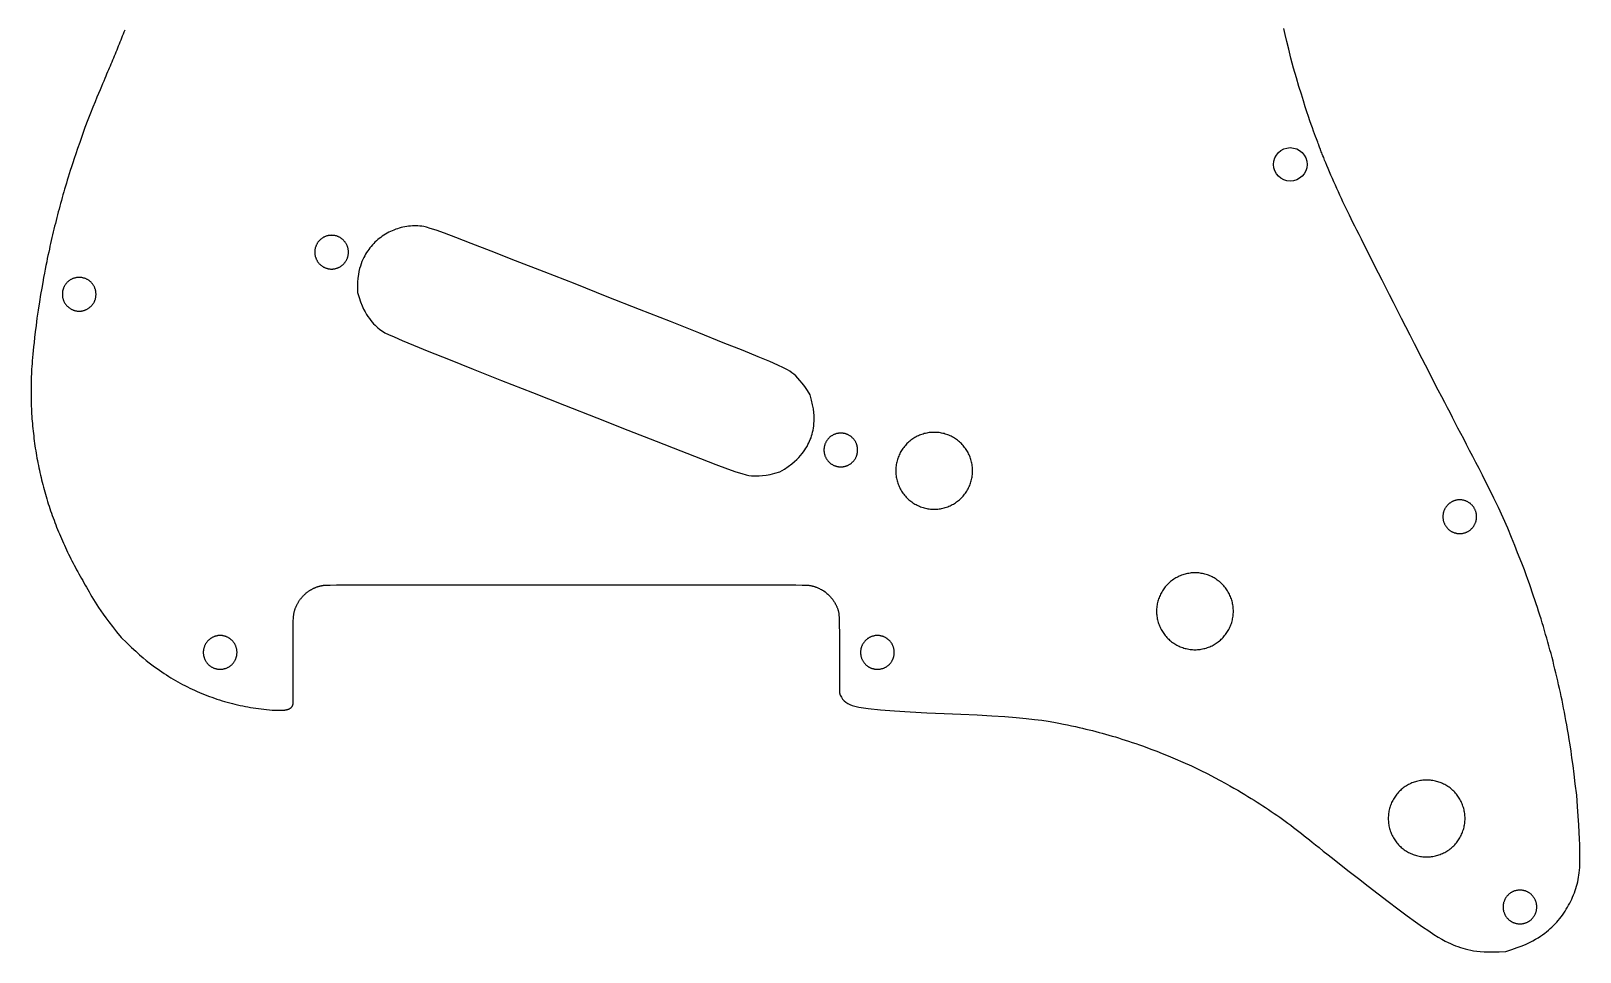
# Model space of a CAD drawing. Header units: millimetres. Extents: x 172 to 387, y 262 to 533.
# Drawn here: x 172 to 387.5, y 262.3 to 390.3 of the extents above; entities that cross this region are included whole.
import ezdxf

# ---------------------------------------------------------------- set-up
doc = ezdxf.new("R2010")
doc.units = ezdxf.units.MM
for name, color, linetype in [('Contur', 10, 'Continuous'), ('Gauri pentru electronica', 65, 'Continuous'), ('Suruburi', 6, 'Continuous')]:
    doc.layers.add(name, color=color, linetype=linetype)

msp = doc.modelspace()

# ---------------------------------------------------------------- linework, layer by layer
at = {"layer": 'Contur'}
msp.add_line((332.25, 288.7), (333.47, 288.17), dxfattribs=at)
msp.add_lwpolyline([(185.04, 390.44), (184.93, 390.17), (184.82, 389.89), (184.71, 389.61), (184.6, 389.33), (184.49, 389.06), (184.38, 388.78), (184.26, 388.5), (184.15, 388.23), (184.04, 387.95), (183.93, 387.67), (183.81, 387.4), (183.7, 387.12), (183.58, 386.85), (183.47, 386.57), (183.35, 386.29), (183.24, 386.02), (183.12, 385.74), (183.01, 385.47), (182.89, 385.19), (182.78, 384.92), (182.66, 384.64), (182.53, 384.35), (182.41, 384.04), (182.27, 383.72), (182.12, 383.38), (181.97, 383.01), (181.8, 382.6), (181.61, 382.16), (181.41, 381.67), (181.18, 381.12), (180.92, 380.48), (180.63, 379.76), (180.3, 378.93), (179.93, 377.99), (179.51, 376.91), (179.12, 375.82), (178.79, 374.86), (178.49, 374.02), (178.24, 373.27), (178.01, 372.6), (177.82, 372.01), (177.64, 371.47), (177.48, 370.96), (177.33, 370.49), (177.19, 370.03), (177.06, 369.59), (176.93, 369.17), (176.81, 368.76), (176.69, 368.35), (176.57, 367.96), (176.46, 367.56), (176.35, 367.17), (176.24, 366.77), (176.13, 366.38), (176.02, 365.98), (175.91, 365.59), (175.81, 365.19), (175.7, 364.8), (175.6, 364.4), (175.5, 364), (175.4, 363.6), (175.3, 363.21), (175.2, 362.81), (175.11, 362.41), (175.01, 362.01), (174.92, 361.61), (174.83, 361.21), (174.74, 360.81), (174.65, 360.41), (174.56, 360), (174.47, 359.58), (174.37, 359.15), (174.28, 358.7), (174.19, 358.23), (174.09, 357.74), (173.99, 357.22), (173.88, 356.66), (173.76, 356.05), (173.64, 355.36), (173.5, 354.58), (173.35, 353.7), (173.18, 352.69), (173, 351.55), (172.84, 350.41), (172.72, 349.4), (172.61, 348.51), (172.51, 347.73), (172.43, 347.05), (172.37, 346.44), (172.31, 345.9), (172.27, 345.4), (172.22, 344.94), (172.19, 344.5), (172.16, 344.1), (172.13, 343.71), (172.1, 343.34), (172.08, 342.98), (172.06, 342.63), (172.05, 342.29), (172.04, 341.95), (172.03, 341.6), (172.02, 341.26), (172.01, 340.91), (172.01, 340.57), (172.01, 340.22), (172.01, 339.88), (172.01, 339.53), (172.02, 339.19), (172.02, 338.84), (172.03, 338.5), (172.05, 338.16), (172.06, 337.81), (172.08, 337.47), (172.1, 337.12), (172.12, 336.78), (172.14, 336.44), (172.17, 336.09), (172.2, 335.75), (172.23, 335.41), (172.26, 335.06), (172.3, 334.72), (172.34, 334.38), (172.38, 334.04), (172.42, 333.69), (172.46, 333.35), (172.51, 333.01), (172.56, 332.67), (172.61, 332.33), (172.67, 331.99), (172.72, 331.65), (172.78, 331.31), (172.84, 330.97), (172.9, 330.63), (172.97, 330.29), (173.04, 329.95), (173.11, 329.62), (173.18, 329.28), (173.25, 328.94), (173.33, 328.61), (173.41, 328.27), (173.49, 327.94), (173.57, 327.6), (173.66, 327.27), (173.75, 326.94), (173.84, 326.6), (173.93, 326.27), (174.02, 325.94), (174.12, 325.61), (174.22, 325.28), (174.32, 324.95), (174.42, 324.62), (174.53, 324.29), (174.63, 323.97), (174.74, 323.64), (174.86, 323.31), (174.97, 322.99), (175.09, 322.66), (175.21, 322.34), (175.33, 322.02), (175.45, 321.7), (175.57, 321.37), (175.7, 321.05), (175.83, 320.73), (175.96, 320.42), (176.09, 320.1), (176.23, 319.78), (176.37, 319.47), (176.51, 319.15), (176.65, 318.84), (176.79, 318.52), (176.94, 318.21), (177.09, 317.9), (177.24, 317.59), (177.39, 317.28), (177.55, 316.97), (177.7, 316.67), (177.86, 316.36), (178.02, 316.06), (178.18, 315.75), (178.35, 315.45), (178.52, 315.15), (178.68, 314.85), (178.85, 314.54), (179.03, 314.24), (179.2, 313.93), (179.37, 313.63), (179.55, 313.32), (179.73, 313), (179.91, 312.68), (180.09, 312.36), (180.28, 312.02), (180.49, 311.68), (180.7, 311.32), (180.92, 310.95), (181.16, 310.57), (181.42, 310.17), (181.71, 309.74), (182.03, 309.27), (182.4, 308.76), (182.83, 308.18), (183.33, 307.54), (183.91, 306.82), (184.57, 306.01), (185.32, 305.28), (185.99, 304.65), (186.59, 304.1), (187.12, 303.62), (187.6, 303.21), (188.04, 302.84), (188.45, 302.52), (188.83, 302.23), (189.19, 301.96), (189.54, 301.71), (189.88, 301.46), (190.21, 301.24), (190.53, 301.02), (190.85, 300.81), (191.17, 300.61), (191.48, 300.42), (191.8, 300.23), (192.12, 300.04), (192.45, 299.86), (192.77, 299.68), (193.1, 299.5), (193.43, 299.33), (193.76, 299.16), (194.09, 299), (194.43, 298.84), (194.77, 298.69), (195.11, 298.53), (195.45, 298.39), (195.79, 298.24), (196.13, 298.1), (196.48, 297.97), (196.83, 297.84), (197.18, 297.71), (197.53, 297.58), (197.88, 297.47), (198.23, 297.35), (198.59, 297.24), (198.94, 297.13), (199.3, 297.03), (199.66, 296.93), (200.02, 296.84), (200.38, 296.75), (200.74, 296.66), (201.1, 296.58), (201.46, 296.51), (201.83, 296.43), (202.19, 296.36), (202.56, 296.3), (202.93, 296.24), (203.29, 296.19), (203.66, 296.13), (204.04, 296.09), (204.41, 296.05), (204.79, 296.01), (205.17, 295.97), (205.55, 295.94), (205.94, 295.92), (206.33, 295.9), (206.71, 295.9), (206.83, 295.9), (206.94, 295.91), (207.04, 295.92), (207.12, 295.92), (207.19, 295.93), (207.26, 295.94), (207.31, 295.94), (207.36, 295.95), (207.41, 295.96), (207.46, 295.97), (207.5, 295.97), (207.54, 295.98), (207.58, 295.99), (207.62, 296), (207.66, 296.01), (207.69, 296.02), (207.73, 296.03), (207.76, 296.04), (207.79, 296.05), (207.83, 296.06), (207.86, 296.07), (207.89, 296.09), (207.92, 296.1), (207.95, 296.11), (207.98, 296.13), (208.01, 296.14), (208.03, 296.16), (208.06, 296.18), (208.09, 296.19), (208.11, 296.21), (208.14, 296.23), (208.16, 296.25), (208.18, 296.27), (208.21, 296.29), (208.23, 296.31), (208.25, 296.33), (208.27, 296.35), (208.28, 296.37), (208.3, 296.39), (208.32, 296.42), (208.34, 296.44), (208.35, 296.46), (208.37, 296.49), (208.38, 296.51), (208.39, 296.54), (208.4, 296.56), (208.41, 296.59), (208.43, 296.62), (208.43, 296.64), (208.44, 296.67), (208.45, 296.7), (208.46, 296.73), (208.47, 296.76), (208.47, 296.79), (208.48, 296.82), (208.48, 296.86), (208.48, 296.89), (208.49, 296.93), (208.49, 296.97), (208.49, 297.01), (208.49, 297.05), (208.49, 297.08), (208.48, 297.12), (208.48, 297.15), (208.48, 297.76), (208.48, 298.65), (208.48, 299.77), (208.48, 301.02), (208.48, 302.34), (208.48, 303.65), (208.48, 304.89), (208.49, 305.97), (208.49, 306.85), (208.49, 307.53), (208.5, 308.04), (208.5, 308.4), (208.51, 308.66), (208.52, 308.83), (208.53, 308.94), (208.54, 309.03), (208.55, 309.11), (208.56, 309.19), (208.57, 309.27), (208.59, 309.35), (208.6, 309.43), (208.62, 309.51), (208.64, 309.58), (208.66, 309.66), (208.68, 309.74), (208.71, 309.82), (208.73, 309.9), (208.76, 309.97), (208.78, 310.05), (208.81, 310.13), (208.84, 310.2), (208.87, 310.28), (208.9, 310.35), (208.93, 310.43), (208.97, 310.5), (209, 310.57), (209.04, 310.64), (209.08, 310.72), (209.12, 310.79), (209.16, 310.86), (209.2, 310.93), (209.24, 311), (209.28, 311.07), (209.33, 311.13), (209.37, 311.2), (209.42, 311.27), (209.47, 311.33), (209.52, 311.4), (209.57, 311.46), (209.62, 311.52), (209.67, 311.59), (209.72, 311.65), (209.78, 311.71), (209.83, 311.77), (209.89, 311.83), (209.94, 311.88), (210, 311.94), (210.06, 312), (210.12, 312.05), (210.18, 312.11), (210.24, 312.16), (210.3, 312.21), (210.37, 312.26), (210.43, 312.31), (210.5, 312.36), (210.56, 312.41), (210.63, 312.46), (210.69, 312.5), (210.76, 312.55), (210.83, 312.59), (210.9, 312.63), (210.97, 312.67), (211.04, 312.71), (211.11, 312.75), (211.18, 312.79), (211.26, 312.82), (211.33, 312.86), (211.4, 312.89), (211.48, 312.93), (211.55, 312.96), (211.63, 312.99), (211.7, 313.02), (211.78, 313.05), (211.86, 313.07), (211.93, 313.1), (212.01, 313.12), (212.09, 313.15), (212.17, 313.17), (212.24, 313.19), (212.32, 313.21), (212.4, 313.22), (212.48, 313.24), (212.56, 313.26), (212.64, 313.27), (212.72, 313.28), (212.8, 313.29), (212.9, 313.3), (213.13, 313.31), (213.62, 313.32), (214.49, 313.33), (215.86, 313.33), (217.88, 313.34), (220.67, 313.34), (224.34, 313.34), (228.98, 313.35), (234.38, 313.35), (240.29, 313.35), (246.46, 313.35), (252.62, 313.35), (258.54, 313.35), (263.93, 313.35), (268.57, 313.34), (272.24, 313.34), (275.02, 313.34), (277.03, 313.33), (278.41, 313.33), (279.27, 313.32), (279.75, 313.32), (279.97, 313.31), (280.07, 313.3), (280.14, 313.29), (280.22, 313.28), (280.29, 313.27), (280.36, 313.26), (280.44, 313.24), (280.51, 313.23), (280.59, 313.21), (280.66, 313.2), (280.73, 313.18), (280.8, 313.16), (280.88, 313.14), (280.95, 313.12), (281.03, 313.09), (281.11, 313.06), (281.19, 313.03), (281.28, 313), (281.37, 312.97), (281.46, 312.93), (281.57, 312.88), (281.68, 312.82), (281.81, 312.76), (281.96, 312.68), (282.12, 312.59), (282.3, 312.49), (282.47, 312.36), (282.61, 312.24), (282.74, 312.13), (282.85, 312.04), (282.94, 311.95), (283.02, 311.87), (283.1, 311.8), (283.16, 311.73), (283.23, 311.66), (283.28, 311.6), (283.34, 311.53), (283.39, 311.47), (283.44, 311.41), (283.49, 311.35), (283.53, 311.29), (283.58, 311.23), (283.62, 311.17), (283.66, 311.11), (283.7, 311.04), (283.74, 310.98), (283.78, 310.92), (283.82, 310.85), (283.86, 310.79), (283.9, 310.72), (283.93, 310.66), (283.97, 310.59), (284, 310.52), (284.03, 310.46), (284.06, 310.39), (284.09, 310.32), (284.12, 310.25), (284.15, 310.18), (284.18, 310.11), (284.21, 310.04), (284.23, 309.97), (284.26, 309.89), (284.28, 309.82), (284.31, 309.74), (284.33, 309.65), (284.35, 309.56), (284.38, 309.45), (284.4, 309.21), (284.42, 308.72), (284.44, 307.87), (284.46, 306.52), (284.47, 304.56), (284.48, 301.87), (284.48, 298.32, 0.257997), (286.23, 296.58), (287.17, 296.35), (288.49, 296.14), (290.17, 295.97), (292.14, 295.81), (294.33, 295.68), (296.65, 295.57), (299.03, 295.46), (301.38, 295.36), (303.63, 295.26), (305.69, 295.15), (307.5, 295.03), (309.07, 294.91), (310.43, 294.78), (311.6, 294.64), (312.62, 294.51), (313.5, 294.37), (314.28, 294.24), (314.97, 294.11), (315.62, 293.98), (316.21, 293.86), (316.77, 293.75), (317.3, 293.63), (317.8, 293.52), (318.28, 293.41), (318.75, 293.3), (319.21, 293.19), (319.67, 293.07), (320.13, 292.95), (320.58, 292.83), (321.04, 292.71), (321.5, 292.58), (321.95, 292.45), (322.41, 292.32), (322.86, 292.19), (323.31, 292.05), (323.77, 291.91), (324.23, 291.76), (324.7, 291.6), (325.19, 291.44), (325.69, 291.27), (326.21, 291.09), (326.75, 290.9), (327.32, 290.69), (327.94, 290.46), (328.61, 290.2), (329.37, 289.9), (330.21, 289.56), (331.17, 289.16), (332.25, 288.7)], format="xyb", dxfattribs=at)
msp.add_lwpolyline([(333.47, 288.17), (334.67, 287.58), (335.71, 287.05), (336.63, 286.57), (337.44, 286.14), (338.15, 285.76), (338.78, 285.41), (339.35, 285.08), (339.88, 284.78), (340.38, 284.49), (340.85, 284.2), (341.3, 283.93), (341.74, 283.66), (342.16, 283.4), (342.57, 283.14), (342.97, 282.88), (343.37, 282.63), (343.76, 282.37), (344.16, 282.1), (344.55, 281.84), (344.94, 281.57), (345.33, 281.3), (345.72, 281.03), (346.1, 280.75), (346.48, 280.48), (346.87, 280.2), (347.25, 279.92), (347.62, 279.63), (348, 279.35), (348.38, 279.06), (348.75, 278.77), (349.12, 278.47), (349.49, 278.18), (349.86, 277.88), (350.25, 277.56), (350.69, 277.21), (351.19, 276.81), (351.77, 276.34), (352.46, 275.79), (353.28, 275.14), (354.26, 274.38), (355.39, 273.49), (356.66, 272.51), (358.01, 271.47), (359.41, 270.4), (360.81, 269.33), (362.17, 268.31), (363.45, 267.35), (364.61, 266.51), (365.6, 265.8), (366.45, 265.22), (367.16, 264.74), (367.77, 264.36), (368.29, 264.06), (368.74, 263.82), (369.13, 263.63), (369.49, 263.46), (369.84, 263.31), (370.18, 263.17), (370.52, 263.05), (370.85, 262.93), (371.19, 262.83), (371.54, 262.73), (371.91, 262.64), (372.29, 262.56), (372.69, 262.48), (373.13, 262.41), (373.61, 262.36), (374.16, 262.32), (374.77, 262.3), (375.47, 262.3), (376.26, 262.33), (377.16, 262.39), (378.02, 262.66), (378.77, 262.91), (379.43, 263.15), (379.99, 263.39), (380.49, 263.62), (380.92, 263.84), (381.31, 264.06), (381.66, 264.28), (381.98, 264.49), (382.29, 264.7), (382.58, 264.91), (382.85, 265.12), (383.1, 265.33), (383.35, 265.55), (383.59, 265.77), (383.81, 265.99), (384.04, 266.22), (384.25, 266.45), (384.46, 266.69), (384.67, 266.94), (384.87, 267.19), (385.06, 267.44), (385.24, 267.7), (385.42, 267.97), (385.59, 268.24), (385.76, 268.51), (385.91, 268.79), (386.07, 269.07), (386.21, 269.35), (386.35, 269.64), (386.47, 269.93), (386.6, 270.23), (386.71, 270.53), (386.82, 270.83), (386.92, 271.13), (387.01, 271.44), (387.09, 271.74), (387.17, 272.05), (387.23, 272.36), (387.29, 272.68), (387.35, 272.99), (387.39, 273.32), (387.43, 273.66), (387.46, 274.03), (387.48, 274.43), (387.49, 274.87), (387.49, 275.36), (387.49, 275.91), (387.48, 276.52), (387.46, 277.21), (387.43, 278.01), (387.39, 278.92), (387.32, 279.96), (387.25, 281.17), (387.15, 282.54), (387.03, 284.1), (386.84, 285.66), (386.67, 287.03), (386.52, 288.24), (386.37, 289.3), (386.24, 290.24), (386.11, 291.08), (385.99, 291.84), (385.87, 292.55), (385.76, 293.22), (385.65, 293.86), (385.54, 294.47), (385.43, 295.06), (385.32, 295.63), (385.21, 296.19), (385.1, 296.74), (384.99, 297.29), (384.88, 297.83), (384.76, 298.38), (384.64, 298.92), (384.52, 299.46), (384.39, 300.01), (384.27, 300.55), (384.14, 301.09), (384.01, 301.63), (383.87, 302.17), (383.74, 302.71), (383.6, 303.25), (383.46, 303.78), (383.31, 304.32), (383.17, 304.86), (383.02, 305.39), (382.87, 305.93), (382.71, 306.46), (382.56, 307), (382.4, 307.53), (382.24, 308.06), (382.08, 308.6), (381.91, 309.13), (381.74, 309.66), (381.57, 310.19), (381.4, 310.72), (381.23, 311.25), (381.04, 311.79), (380.85, 312.34), (380.66, 312.91), (380.45, 313.49), (380.23, 314.1), (380, 314.74), (379.75, 315.41), (379.48, 316.14), (379.17, 316.93), (378.82, 317.81), (378.42, 318.81), (377.96, 319.93), (377.43, 321.21), (376.82, 322.65), (376.14, 324.09), (375.52, 325.38), (374.94, 326.55), (374.41, 327.62), (373.92, 328.6), (373.45, 329.51), (373, 330.37), (372.57, 331.2), (372.14, 332.02), (371.72, 332.83), (371.31, 333.62), (370.91, 334.39), (370.52, 335.14), (370.13, 335.88), (369.76, 336.59), (369.41, 337.28), (369.05, 337.96), (368.69, 338.67), (368.27, 339.47), (367.78, 340.42), (367.18, 341.58), (366.45, 343), (365.55, 344.75), (364.46, 346.87), (363.86, 348.04), (363.27, 349.2), (362.68, 350.35), (362.11, 351.48), (361.54, 352.58), (361, 353.66), (360.47, 354.7), (359.96, 355.7), (359.48, 356.65), (359.02, 357.55), (358.59, 358.41), (358.18, 359.22), (357.79, 359.99), (357.42, 360.71), (357.08, 361.39), (356.76, 362.03), (356.46, 362.63), (356.18, 363.19), (355.91, 363.72), (355.66, 364.23), (355.42, 364.72), (355.19, 365.2), (354.96, 365.66), (354.74, 366.12), (354.52, 366.58), (354.31, 367.04), (354.09, 367.5), (353.88, 367.97), (353.67, 368.43), (353.46, 368.9), (353.26, 369.36), (353.05, 369.83), (352.85, 370.3), (352.66, 370.76), (352.47, 371.21), (352.29, 371.63), (352.12, 372.03), (351.97, 372.4), (351.84, 372.73), (351.72, 373), (351.63, 373.23), (351.56, 373.41), (351.5, 373.55), (351.46, 373.65), (351.43, 373.73), (351.4, 373.79), (351.39, 373.84), (351.37, 373.89), (351.35, 373.94), (351.33, 373.99), (351.31, 374.05), (351.29, 374.1), (351.27, 374.15), (351.25, 374.2), (351.24, 374.25), (351.22, 374.28), (351.21, 374.31), (351.2, 374.35), (351.19, 374.38), (351.17, 374.43), (351.14, 374.5), (351.11, 374.59), (351.06, 374.72), (351, 374.89), (350.92, 375.1), (350.82, 375.36), (350.71, 375.67), (350.58, 376.02), (350.44, 376.42), (350.28, 376.86), (350.11, 377.34), (349.93, 377.87), (349.73, 378.45), (349.51, 379.09), (349.28, 379.8), (349.02, 380.62), (348.73, 381.54), (348.4, 382.6), (348.04, 383.81), (347.63, 385.19), (347.28, 386.58), (346.97, 387.81), (346.71, 388.89), (346.49, 389.85), (346.3, 390.7)], dxfattribs=at)
at = {"layer": 'Gauri pentru electronica'}
for points in [[(276.19, 329.04), (276.82, 329.44), (277.36, 329.81), (277.83, 330.15), (278.22, 330.47), (278.55, 330.77), (278.83, 331.05), (279.07, 331.33), (279.29, 331.59), (279.48, 331.85), (279.65, 332.1), (279.82, 332.34), (279.96, 332.59), (280.09, 332.83), (280.21, 333.07), (280.32, 333.31), (280.42, 333.55), (280.52, 333.8), (280.6, 334.05), (280.68, 334.31), (280.74, 334.57), (280.8, 334.85), (280.85, 335.14), (280.9, 335.44), (280.93, 335.76), (280.95, 336.1), (280.96, 336.47), (280.95, 336.87), (280.91, 337.31), (280.85, 337.81), (280.74, 338.38), (280.6, 339.02), (280.4, 339.74), (280.01, 340.37), (279.64, 340.91), (279.3, 341.37), (278.98, 341.76), (278.68, 342.09), (278.39, 342.38), (278.12, 342.62), (277.86, 342.83), (277.59, 343.03), (277.23, 343.25), (276.7, 343.52), (275.91, 343.89), (274.77, 344.38), (273.18, 345.04), (271.06, 345.9), (268.32, 347), (264.91, 348.36), (260.96, 349.93), (256.66, 351.63), (252.18, 353.4), (247.69, 355.17), (243.39, 356.86), (239.43, 358.4), (236.01, 359.73), (233.25, 360.8), (231.12, 361.61), (229.51, 362.21), (228.35, 362.63), (227.55, 362.9), (227.01, 363.06), (226.64, 363.15), (226.37, 363.19), (226.11, 363.21), (225.84, 363.23), (225.58, 363.24), (225.32, 363.24), (225.06, 363.23), (224.79, 363.21), (224.53, 363.19), (224.27, 363.15), (224.01, 363.11), (223.75, 363.06), (223.5, 363), (223.24, 362.93), (222.99, 362.85), (222.74, 362.77), (222.5, 362.67), (222.25, 362.57), (222.02, 362.46), (221.78, 362.35), (221.55, 362.22), (221.32, 362.09), (221.1, 361.95), (220.88, 361.81), (220.67, 361.65), (220.46, 361.49), (220.25, 361.33), (220.06, 361.15), (219.86, 360.97), (219.68, 360.79), (219.5, 360.59), (219.33, 360.4), (219.16, 360.19), (219, 359.98), (218.85, 359.77), (218.7, 359.55), (218.56, 359.32), (218.43, 359.08), (218.3, 358.83), (218.17, 358.56), (218.05, 358.28), (217.94, 357.98), (217.83, 357.66), (217.73, 357.31), (217.63, 356.92), (217.55, 356.48), (217.49, 355.98), (217.44, 355.4), (217.42, 354.75), (217.42, 354), (217.64, 353.29), (217.85, 352.67), (218.06, 352.14), (218.27, 351.68), (218.48, 351.28), (218.68, 350.93), (218.88, 350.63), (219.08, 350.36), (219.28, 350.1), (219.47, 349.87), (219.67, 349.65), (219.87, 349.44), (220.06, 349.25), (220.27, 349.08), (220.47, 348.91), (220.68, 348.75), (220.91, 348.59), (221.23, 348.4), (221.73, 348.15), (222.51, 347.8), (223.64, 347.31), (225.23, 346.66), (227.34, 345.8), (230.09, 344.7), (233.5, 343.34), (237.44, 341.77), (241.75, 340.07), (246.23, 338.3), (250.71, 336.54), (255.02, 334.85), (258.98, 333.3), (262.4, 331.97), (265.16, 330.9), (267.29, 330.09), (268.9, 329.49), (270.08, 329.07), (270.9, 328.8), (271.48, 328.64), (271.88, 328.56), (272.22, 328.52), (272.55, 328.49), (272.92, 328.48), (273.32, 328.5), (273.77, 328.53), (274.27, 328.6), (274.83, 328.7), (275.47, 328.85)], [(296.27, 334.36), (296.1, 334.31), (295.93, 334.26), (295.77, 334.2), (295.61, 334.13), (295.45, 334.07), (295.29, 333.99), (295.13, 333.91), (294.98, 333.83), (294.83, 333.74), (294.68, 333.64), (294.54, 333.54), (294.4, 333.44), (294.26, 333.33), (294.13, 333.22), (294, 333.1), (293.87, 332.98), (293.75, 332.85), (293.64, 332.72), (293.52, 332.59), (293.41, 332.45), (293.31, 332.31), (293.21, 332.17), (293.12, 332.02), (293.03, 331.87), (292.94, 331.72), (292.86, 331.56), (292.79, 331.4), (292.72, 331.24), (292.65, 331.08), (292.59, 330.92), (292.54, 330.75), (292.49, 330.58), (292.45, 330.41), (292.41, 330.24), (292.38, 330.07), (292.36, 329.9), (292.34, 329.72), (292.32, 329.55), (292.31, 329.37), (292.31, 329.2), (292.31, 329.02), (292.32, 328.85), (292.34, 328.68), (292.36, 328.5), (292.38, 328.33), (292.41, 328.16), (292.45, 327.99), (292.49, 327.82), (292.54, 327.65), (292.59, 327.48), (292.65, 327.32), (292.72, 327.16), (292.79, 327), (292.86, 326.84), (292.94, 326.68), (293.03, 326.53), (293.12, 326.38), (293.21, 326.23), (293.31, 326.09), (293.41, 325.95), (293.52, 325.81), (293.64, 325.68), (293.75, 325.55), (293.87, 325.42), (294, 325.3), (294.13, 325.18), (294.26, 325.07), (294.4, 324.96), (294.54, 324.86), (294.68, 324.76), (294.83, 324.66), (294.98, 324.57), (295.13, 324.49), (295.29, 324.41), (295.45, 324.33), (295.61, 324.26), (295.77, 324.2), (295.93, 324.14), (296.1, 324.09), (296.27, 324.04), (296.44, 324), (296.61, 323.96), (296.78, 323.93), (296.95, 323.9), (297.13, 323.88), (297.3, 323.87), (297.48, 323.86), (297.65, 323.86), (297.83, 323.86), (298, 323.87), (298.18, 323.88), (298.35, 323.9), (298.52, 323.93), (298.69, 323.96), (298.86, 324), (299.03, 324.04), (299.2, 324.09), (299.37, 324.14), (299.53, 324.2), (299.7, 324.26), (299.86, 324.33), (300.01, 324.41), (300.17, 324.49), (300.32, 324.57), (300.47, 324.66), (300.62, 324.76), (300.76, 324.86), (300.9, 324.96), (301.04, 325.07), (301.17, 325.18), (301.3, 325.3), (301.43, 325.42), (301.55, 325.55), (301.67, 325.68), (301.78, 325.81), (301.89, 325.95), (301.99, 326.09), (302.09, 326.23), (302.19, 326.38), (302.28, 326.53), (302.36, 326.68), (302.44, 326.84), (302.52, 327), (302.59, 327.16), (302.65, 327.32), (302.71, 327.48), (302.76, 327.65), (302.81, 327.82), (302.85, 327.99), (302.89, 328.16), (302.92, 328.33), (302.95, 328.5), (302.97, 328.68), (302.98, 328.85), (302.99, 329.02), (302.99, 329.2), (302.99, 329.37), (302.98, 329.55), (302.97, 329.72), (302.95, 329.9), (302.92, 330.07), (302.89, 330.24), (302.85, 330.41), (302.81, 330.58), (302.76, 330.75), (302.71, 330.92), (302.65, 331.08), (302.59, 331.24), (302.52, 331.4), (302.44, 331.56), (302.36, 331.72), (302.28, 331.87), (302.19, 332.02), (302.09, 332.17), (301.99, 332.31), (301.89, 332.45), (301.78, 332.59), (301.67, 332.72), (301.55, 332.85), (301.43, 332.98), (301.3, 333.1), (301.17, 333.22), (301.04, 333.33), (300.9, 333.44), (300.76, 333.54), (300.62, 333.64), (300.47, 333.74), (300.32, 333.83), (300.17, 333.91), (300.01, 333.99), (299.86, 334.07), (299.7, 334.13), (299.53, 334.2), (299.37, 334.26), (299.2, 334.31), (299.03, 334.36), (298.86, 334.4), (298.69, 334.44), (298.52, 334.47), (298.35, 334.5), (298.18, 334.52), (298, 334.53), (297.83, 334.54), (297.65, 334.54), (297.48, 334.54), (297.3, 334.53), (297.13, 334.52), (296.95, 334.5), (296.78, 334.47), (296.61, 334.44), (296.44, 334.4)], [(338.56, 307), (338.64, 307.15), (338.72, 307.31), (338.8, 307.47), (338.87, 307.63), (338.93, 307.79), (338.99, 307.95), (339.04, 308.12), (339.09, 308.29), (339.14, 308.46), (339.17, 308.63), (339.2, 308.8), (339.23, 308.97), (339.25, 309.15), (339.26, 309.32), (339.27, 309.5), (339.27, 309.67), (339.27, 309.84), (339.26, 310.02), (339.25, 310.19), (339.23, 310.37), (339.2, 310.54), (339.17, 310.71), (339.14, 310.88), (339.09, 311.05), (339.04, 311.22), (338.99, 311.39), (338.93, 311.55), (338.87, 311.71), (338.8, 311.87), (338.72, 312.03), (338.64, 312.19), (338.56, 312.34), (338.47, 312.49), (338.37, 312.64), (338.28, 312.78), (338.17, 312.92), (338.06, 313.06), (337.95, 313.19), (337.83, 313.32), (337.71, 313.45), (337.58, 313.57), (337.46, 313.69), (337.32, 313.8), (337.18, 313.91), (337.04, 314.01), (336.9, 314.11), (336.75, 314.21), (336.6, 314.3), (336.45, 314.38), (336.3, 314.46), (336.14, 314.54), (335.98, 314.61), (335.81, 314.67), (335.65, 314.73), (335.48, 314.78), (335.32, 314.83), (335.15, 314.87), (334.98, 314.91), (334.8, 314.94), (334.63, 314.97), (334.46, 314.99), (334.28, 315), (334.11, 315.01), (333.93, 315.01), (333.76, 315.01), (333.58, 315), (333.41, 314.99), (333.24, 314.97), (333.06, 314.94), (332.89, 314.91), (332.72, 314.87), (332.55, 314.83), (332.38, 314.78), (332.22, 314.73), (332.05, 314.67), (331.89, 314.61), (331.73, 314.54), (331.57, 314.46), (331.42, 314.38), (331.26, 314.3), (331.11, 314.21), (330.97, 314.11), (330.82, 314.01), (330.68, 313.91), (330.54, 313.8), (330.41, 313.69), (330.28, 313.57), (330.16, 313.45), (330.03, 313.32), (329.92, 313.19), (329.8, 313.06), (329.7, 312.92), (329.59, 312.78), (329.49, 312.64), (329.4, 312.49), (329.31, 312.34), (329.22, 312.19), (329.14, 312.03), (329.07, 311.87), (329, 311.71), (328.93, 311.55), (328.87, 311.39), (328.82, 311.22), (328.77, 311.05), (328.73, 310.88), (328.69, 310.71), (328.66, 310.54), (328.64, 310.37), (328.62, 310.19), (328.6, 310.02), (328.59, 309.84), (328.59, 309.67), (328.59, 309.5), (328.6, 309.32), (328.62, 309.15), (328.64, 308.97), (328.66, 308.8), (328.69, 308.63), (328.73, 308.46), (328.77, 308.29), (328.82, 308.12), (328.87, 307.95), (328.93, 307.79), (329, 307.63), (329.07, 307.47), (329.14, 307.31), (329.22, 307.15), (329.31, 307), (329.4, 306.85), (329.49, 306.7), (329.59, 306.56), (329.7, 306.42), (329.8, 306.28), (329.92, 306.15), (330.03, 306.02), (330.16, 305.89), (330.28, 305.77), (330.41, 305.65), (330.54, 305.54), (330.68, 305.43), (330.82, 305.33), (330.97, 305.23), (331.11, 305.13), (331.26, 305.04), (331.42, 304.96), (331.57, 304.88), (331.73, 304.8), (331.89, 304.74), (332.05, 304.67), (332.22, 304.61), (332.38, 304.56), (332.55, 304.51), (332.72, 304.47), (332.89, 304.43), (333.06, 304.4), (333.24, 304.37), (333.41, 304.35), (333.58, 304.34), (333.76, 304.33), (333.93, 304.33), (334.11, 304.33), (334.28, 304.34), (334.46, 304.35), (334.63, 304.37), (334.8, 304.4), (334.98, 304.43), (335.15, 304.47), (335.32, 304.51), (335.48, 304.56), (335.65, 304.61), (335.81, 304.67), (335.98, 304.74), (336.14, 304.8), (336.3, 304.88), (336.45, 304.96), (336.6, 305.04), (336.75, 305.13), (336.9, 305.23), (337.04, 305.33), (337.18, 305.43), (337.32, 305.54), (337.46, 305.65), (337.58, 305.77), (337.71, 305.89), (337.83, 306.02), (337.95, 306.15), (338.06, 306.28), (338.17, 306.42), (338.28, 306.56), (338.37, 306.7), (338.47, 306.85)], [(361, 282.24), (360.95, 282.07), (360.92, 281.9), (360.89, 281.73), (360.86, 281.56), (360.84, 281.38), (360.83, 281.21), (360.82, 281.04), (360.81, 280.86), (360.82, 280.69), (360.83, 280.51), (360.84, 280.34), (360.86, 280.16), (360.89, 279.99), (360.92, 279.82), (360.95, 279.65), (361, 279.48), (361.04, 279.31), (361.1, 279.14), (361.16, 278.98), (361.22, 278.82), (361.29, 278.66), (361.37, 278.5), (361.45, 278.34), (361.53, 278.19), (361.62, 278.04), (361.72, 277.89), (361.81, 277.75), (361.92, 277.61), (362.03, 277.47), (362.14, 277.34), (362.26, 277.21), (362.38, 277.08), (362.5, 276.96), (362.63, 276.84), (362.77, 276.73), (362.9, 276.62), (363.05, 276.52), (363.19, 276.42), (363.34, 276.32), (363.49, 276.23), (363.64, 276.15), (363.79, 276.07), (363.95, 275.99), (364.11, 275.93), (364.27, 275.86), (364.44, 275.8), (364.61, 275.75), (364.77, 275.7), (364.94, 275.66), (365.11, 275.62), (365.29, 275.59), (365.46, 275.56), (365.63, 275.54), (365.81, 275.53), (365.98, 275.52), (366.16, 275.52), (366.33, 275.52), (366.51, 275.53), (366.68, 275.54), (366.85, 275.56), (367.03, 275.59), (367.2, 275.62), (367.37, 275.66), (367.54, 275.7), (367.71, 275.75), (367.87, 275.8), (368.04, 275.86), (368.2, 275.93), (368.36, 275.99), (368.52, 276.07), (368.67, 276.15), (368.83, 276.23), (368.98, 276.32), (369.12, 276.42), (369.27, 276.52), (369.41, 276.62), (369.55, 276.73), (369.68, 276.84), (369.81, 276.96), (369.93, 277.08), (370.06, 277.21), (370.17, 277.34), (370.29, 277.47), (370.39, 277.61), (370.5, 277.75), (370.6, 277.89), (370.69, 278.04), (370.78, 278.19), (370.87, 278.34), (370.95, 278.5), (371.02, 278.66), (371.09, 278.82), (371.16, 278.98), (371.21, 279.14), (371.27, 279.31), (371.32, 279.48), (371.36, 279.65), (371.4, 279.82), (371.43, 279.99), (371.45, 280.16), (371.47, 280.34), (371.49, 280.51), (371.5, 280.69), (371.5, 280.86), (371.5, 281.04), (371.49, 281.21), (371.47, 281.38), (371.45, 281.56), (371.43, 281.73), (371.4, 281.9), (371.36, 282.07), (371.32, 282.24), (371.27, 282.41), (371.21, 282.58), (371.16, 282.74), (371.09, 282.9), (371.02, 283.06), (370.95, 283.22), (370.87, 283.38), (370.78, 283.53), (370.69, 283.68), (370.6, 283.83), (370.5, 283.97), (370.39, 284.11), (370.29, 284.25), (370.17, 284.38), (370.06, 284.51), (369.93, 284.64), (369.81, 284.76), (369.68, 284.88), (369.55, 284.99), (369.41, 285.1), (369.27, 285.2), (369.12, 285.3), (368.98, 285.4), (368.83, 285.49), (368.67, 285.57), (368.52, 285.65), (368.36, 285.73), (368.2, 285.8), (368.04, 285.86), (367.87, 285.92), (367.71, 285.97), (367.54, 286.02), (367.37, 286.06), (367.2, 286.1), (367.03, 286.13), (366.85, 286.16), (366.68, 286.18), (366.51, 286.19), (366.33, 286.2), (366.16, 286.2), (365.98, 286.2), (365.81, 286.19), (365.63, 286.18), (365.46, 286.16), (365.29, 286.13), (365.11, 286.1), (364.94, 286.06), (364.77, 286.02), (364.61, 285.97), (364.44, 285.92), (364.27, 285.86), (364.11, 285.8), (363.95, 285.73), (363.79, 285.65), (363.64, 285.57), (363.49, 285.49), (363.34, 285.4), (363.19, 285.3), (363.05, 285.2), (362.9, 285.1), (362.77, 284.99), (362.63, 284.88), (362.5, 284.76), (362.38, 284.64), (362.26, 284.51), (362.14, 284.38), (362.03, 284.25), (361.92, 284.11), (361.81, 283.97), (361.72, 283.83), (361.62, 283.68), (361.53, 283.53), (361.45, 283.38), (361.37, 283.22), (361.29, 283.06), (361.22, 282.9), (361.16, 282.74), (361.1, 282.58), (361.04, 282.41)]]:
    msp.add_lwpolyline(points, close=True, dxfattribs=at)
at = {"layer": 'Suruburi'}
for points in [[(211.8, 360.76), (211.76, 360.7), (211.72, 360.63), (211.69, 360.56), (211.66, 360.49), (211.63, 360.42), (211.61, 360.34), (211.58, 360.27), (211.56, 360.2), (211.54, 360.12), (211.53, 360.05), (211.51, 359.97), (211.5, 359.9), (211.49, 359.82), (211.49, 359.74), (211.48, 359.67), (211.48, 359.59), (211.48, 359.51), (211.49, 359.44), (211.49, 359.36), (211.5, 359.28), (211.51, 359.21), (211.53, 359.13), (211.54, 359.06), (211.56, 358.98), (211.58, 358.91), (211.61, 358.84), (211.63, 358.76), (211.66, 358.69), (211.69, 358.62), (211.72, 358.55), (211.76, 358.49), (211.8, 358.42), (211.83, 358.35), (211.88, 358.29), (211.92, 358.22), (211.97, 358.16), (212.01, 358.1), (212.06, 358.04), (212.11, 357.99), (212.17, 357.93), (212.22, 357.88), (212.28, 357.83), (212.34, 357.78), (212.4, 357.73), (212.46, 357.68), (212.52, 357.64), (212.59, 357.6), (212.65, 357.56), (212.72, 357.52), (212.79, 357.49), (212.86, 357.45), (212.93, 357.42), (213, 357.4), (213.07, 357.37), (213.15, 357.35), (213.22, 357.33), (213.29, 357.31), (213.37, 357.29), (213.44, 357.28), (213.52, 357.27), (213.6, 357.26), (213.67, 357.25), (213.75, 357.25), (213.83, 357.25), (213.9, 357.25), (213.98, 357.25), (214.06, 357.26), (214.13, 357.27), (214.21, 357.28), (214.28, 357.29), (214.36, 357.31), (214.43, 357.33), (214.51, 357.35), (214.58, 357.37), (214.65, 357.4), (214.72, 357.42), (214.79, 357.45), (214.86, 357.49), (214.93, 357.52), (215, 357.56), (215.06, 357.6), (215.13, 357.64), (215.19, 357.68), (215.25, 357.73), (215.31, 357.78), (215.37, 357.83), (215.43, 357.88), (215.48, 357.93), (215.54, 357.99), (215.59, 358.04), (215.64, 358.1), (215.69, 358.16), (215.73, 358.22), (215.78, 358.29), (215.82, 358.35), (215.86, 358.42), (215.89, 358.49), (215.93, 358.55), (215.96, 358.62), (215.99, 358.69), (216.02, 358.76), (216.05, 358.84), (216.07, 358.91), (216.09, 358.98), (216.11, 359.06), (216.13, 359.13), (216.14, 359.21), (216.15, 359.28), (216.16, 359.36), (216.17, 359.44), (216.17, 359.51), (216.17, 359.59), (216.17, 359.67), (216.17, 359.74), (216.16, 359.82), (216.15, 359.9), (216.14, 359.97), (216.13, 360.05), (216.11, 360.12), (216.09, 360.2), (216.07, 360.27), (216.05, 360.34), (216.02, 360.42), (215.99, 360.49), (215.96, 360.56), (215.93, 360.63), (215.89, 360.7), (215.86, 360.76), (215.82, 360.83), (215.78, 360.89), (215.73, 360.96), (215.69, 361.02), (215.64, 361.08), (215.59, 361.14), (215.54, 361.19), (215.48, 361.25), (215.43, 361.3), (215.37, 361.35), (215.31, 361.4), (215.25, 361.45), (215.19, 361.5), (215.13, 361.54), (215.06, 361.58), (215, 361.62), (214.93, 361.66), (214.86, 361.69), (214.79, 361.73), (214.72, 361.76), (214.65, 361.79), (214.58, 361.81), (214.51, 361.84), (214.43, 361.86), (214.36, 361.87), (214.28, 361.89), (214.21, 361.9), (214.13, 361.92), (214.06, 361.92), (213.98, 361.93), (213.9, 361.93), (213.83, 361.94), (213.75, 361.93), (213.67, 361.93), (213.6, 361.92), (213.52, 361.92), (213.44, 361.9), (213.37, 361.89), (213.29, 361.87), (213.22, 361.86), (213.15, 361.84), (213.07, 361.81), (213, 361.79), (212.93, 361.76), (212.86, 361.73), (212.79, 361.69), (212.72, 361.66), (212.65, 361.62), (212.59, 361.58), (212.52, 361.54), (212.46, 361.5), (212.4, 361.45), (212.34, 361.4), (212.28, 361.35), (212.22, 361.3), (212.17, 361.25), (212.11, 361.19), (212.06, 361.14), (212.01, 361.08), (211.97, 361.02), (211.92, 360.96), (211.88, 360.89), (211.83, 360.83)], [(178.11, 351.47), (178.18, 351.45), (178.25, 351.44), (178.33, 351.42), (178.41, 351.41), (178.48, 351.4), (178.56, 351.4), (178.64, 351.39), (178.71, 351.39), (178.79, 351.39), (178.87, 351.4), (178.94, 351.4), (179.02, 351.41), (179.09, 351.42), (179.17, 351.44), (179.24, 351.45), (179.32, 351.47), (179.39, 351.49), (179.47, 351.52), (179.54, 351.54), (179.61, 351.57), (179.68, 351.6), (179.75, 351.64), (179.82, 351.67), (179.88, 351.71), (179.95, 351.75), (180.01, 351.79), (180.08, 351.83), (180.14, 351.88), (180.2, 351.93), (180.26, 351.98), (180.32, 352.03), (180.37, 352.08), (180.42, 352.14), (180.48, 352.19), (180.52, 352.25), (180.57, 352.31), (180.62, 352.37), (180.66, 352.44), (180.7, 352.5), (180.74, 352.57), (180.78, 352.63), (180.82, 352.7), (180.85, 352.77), (180.88, 352.84), (180.91, 352.91), (180.93, 352.98), (180.96, 353.06), (180.98, 353.13), (181, 353.21), (181.01, 353.28), (181.03, 353.36), (181.04, 353.43), (181.05, 353.51), (181.05, 353.59), (181.06, 353.66), (181.06, 353.74), (181.06, 353.82), (181.05, 353.89), (181.05, 353.97), (181.04, 354.04), (181.03, 354.12), (181.01, 354.2), (181, 354.27), (180.98, 354.35), (180.96, 354.42), (180.93, 354.49), (180.91, 354.56), (180.88, 354.64), (180.85, 354.71), (180.82, 354.78), (180.78, 354.84), (180.74, 354.91), (180.7, 354.98), (180.66, 355.04), (180.62, 355.1), (180.57, 355.17), (180.52, 355.23), (180.48, 355.28), (180.42, 355.34), (180.37, 355.4), (180.32, 355.45), (180.26, 355.5), (180.2, 355.55), (180.14, 355.6), (180.08, 355.64), (180.01, 355.69), (179.95, 355.73), (179.88, 355.77), (179.82, 355.81), (179.75, 355.84), (179.68, 355.87), (179.61, 355.91), (179.54, 355.93), (179.47, 355.96), (179.39, 355.98), (179.32, 356), (179.24, 356.02), (179.17, 356.04), (179.09, 356.05), (179.02, 356.06), (178.94, 356.07), (178.87, 356.08), (178.79, 356.08), (178.71, 356.08), (178.64, 356.08), (178.56, 356.08), (178.48, 356.07), (178.41, 356.06), (178.33, 356.05), (178.25, 356.04), (178.18, 356.02), (178.11, 356), (178.03, 355.98), (177.96, 355.96), (177.89, 355.93), (177.81, 355.91), (177.74, 355.87), (177.67, 355.84), (177.61, 355.81), (177.54, 355.77), (177.47, 355.73), (177.41, 355.69), (177.35, 355.64), (177.28, 355.6), (177.22, 355.55), (177.17, 355.5), (177.11, 355.45), (177.05, 355.4), (177, 355.34), (176.95, 355.28), (176.9, 355.23), (176.85, 355.17), (176.81, 355.1), (176.76, 355.04), (176.72, 354.98), (176.68, 354.91), (176.64, 354.84), (176.61, 354.78), (176.58, 354.71), (176.55, 354.64), (176.52, 354.56), (176.49, 354.49), (176.47, 354.42), (176.45, 354.35), (176.43, 354.27), (176.41, 354.2), (176.4, 354.12), (176.39, 354.04), (176.38, 353.97), (176.37, 353.89), (176.37, 353.82), (176.37, 353.74), (176.37, 353.66), (176.37, 353.59), (176.38, 353.51), (176.39, 353.43), (176.4, 353.36), (176.41, 353.28), (176.43, 353.21), (176.45, 353.13), (176.47, 353.06), (176.49, 352.98), (176.52, 352.91), (176.55, 352.84), (176.58, 352.77), (176.61, 352.7), (176.64, 352.63), (176.68, 352.57), (176.72, 352.5), (176.76, 352.44), (176.81, 352.37), (176.85, 352.31), (176.9, 352.25), (176.95, 352.19), (177, 352.14), (177.05, 352.08), (177.11, 352.03), (177.17, 351.98), (177.22, 351.93), (177.28, 351.88), (177.35, 351.83), (177.41, 351.79), (177.47, 351.75), (177.54, 351.71), (177.61, 351.67), (177.67, 351.64), (177.74, 351.6), (177.81, 351.57), (177.89, 351.54), (177.96, 351.52), (178.03, 351.49)], [(286.32, 333.75), (286.26, 333.8), (286.21, 333.85), (286.15, 333.9), (286.09, 333.95), (286.03, 334), (285.96, 334.04), (285.9, 334.08), (285.83, 334.12), (285.76, 334.16), (285.7, 334.19), (285.63, 334.23), (285.56, 334.26), (285.49, 334.29), (285.41, 334.31), (285.34, 334.34), (285.27, 334.36), (285.19, 334.37), (285.12, 334.39), (285.04, 334.4), (284.97, 334.42), (284.89, 334.42), (284.81, 334.43), (284.74, 334.43), (284.66, 334.44), (284.58, 334.43), (284.51, 334.43), (284.43, 334.42), (284.35, 334.42), (284.28, 334.4), (284.2, 334.39), (284.13, 334.37), (284.05, 334.36), (283.98, 334.34), (283.91, 334.31), (283.83, 334.29), (283.76, 334.26), (283.69, 334.23), (283.62, 334.19), (283.55, 334.16), (283.49, 334.12), (283.42, 334.08), (283.36, 334.04), (283.29, 334), (283.23, 333.95), (283.17, 333.9), (283.11, 333.85), (283.06, 333.8), (283, 333.75), (282.95, 333.69), (282.9, 333.64), (282.85, 333.58), (282.8, 333.52), (282.75, 333.46), (282.71, 333.39), (282.67, 333.33), (282.63, 333.26), (282.59, 333.2), (282.56, 333.13), (282.52, 333.06), (282.49, 332.99), (282.46, 332.92), (282.44, 332.84), (282.42, 332.77), (282.39, 332.7), (282.38, 332.62), (282.36, 332.55), (282.35, 332.47), (282.33, 332.4), (282.33, 332.32), (282.32, 332.24), (282.32, 332.17), (282.31, 332.09), (282.32, 332.01), (282.32, 331.94), (282.33, 331.86), (282.33, 331.78), (282.35, 331.71), (282.36, 331.63), (282.38, 331.56), (282.39, 331.48), (282.42, 331.41), (282.44, 331.34), (282.46, 331.26), (282.49, 331.19), (282.52, 331.12), (282.56, 331.05), (282.59, 330.99), (282.63, 330.92), (282.67, 330.85), (282.71, 330.79), (282.75, 330.72), (282.8, 330.66), (282.85, 330.6), (282.9, 330.54), (282.95, 330.49), (283, 330.43), (283.06, 330.38), (283.11, 330.33), (283.17, 330.28), (283.23, 330.23), (283.29, 330.18), (283.36, 330.14), (283.42, 330.1), (283.49, 330.06), (283.55, 330.02), (283.62, 329.99), (283.69, 329.95), (283.76, 329.92), (283.83, 329.9), (283.91, 329.87), (283.98, 329.85), (284.05, 329.83), (284.13, 329.81), (284.2, 329.79), (284.28, 329.78), (284.35, 329.77), (284.43, 329.76), (284.51, 329.75), (284.58, 329.75), (284.66, 329.75), (284.74, 329.75), (284.81, 329.75), (284.89, 329.76), (284.97, 329.77), (285.04, 329.78), (285.12, 329.79), (285.19, 329.81), (285.27, 329.83), (285.34, 329.85), (285.41, 329.87), (285.49, 329.9), (285.56, 329.92), (285.63, 329.95), (285.7, 329.99), (285.76, 330.02), (285.83, 330.06), (285.9, 330.1), (285.96, 330.14), (286.03, 330.18), (286.09, 330.23), (286.15, 330.28), (286.21, 330.33), (286.26, 330.38), (286.32, 330.43), (286.37, 330.49), (286.42, 330.54), (286.47, 330.6), (286.52, 330.66), (286.57, 330.72), (286.61, 330.79), (286.65, 330.85), (286.69, 330.92), (286.73, 330.99), (286.76, 331.05), (286.8, 331.12), (286.83, 331.19), (286.85, 331.26), (286.88, 331.34), (286.9, 331.41), (286.92, 331.48), (286.94, 331.56), (286.96, 331.63), (286.97, 331.71), (286.98, 331.78), (286.99, 331.86), (287, 331.94), (287, 332.01), (287, 332.09), (287, 332.17), (287, 332.24), (286.99, 332.32), (286.98, 332.4), (286.97, 332.47), (286.96, 332.55), (286.94, 332.62), (286.92, 332.7), (286.9, 332.77), (286.88, 332.84), (286.85, 332.92), (286.83, 332.99), (286.8, 333.06), (286.76, 333.13), (286.73, 333.2), (286.69, 333.26), (286.65, 333.33), (286.61, 333.39), (286.57, 333.46), (286.52, 333.52), (286.47, 333.58), (286.42, 333.64), (286.37, 333.69)], [(372.79, 321.64), (372.83, 321.71), (372.86, 321.78), (372.9, 321.85), (372.93, 321.92), (372.96, 321.99), (372.98, 322.06), (373.01, 322.13), (373.03, 322.21), (373.05, 322.28), (373.06, 322.36), (373.08, 322.43), (373.09, 322.51), (373.1, 322.59), (373.1, 322.66), (373.11, 322.74), (373.11, 322.82), (373.11, 322.89), (373.1, 322.97), (373.1, 323.04), (373.09, 323.12), (373.08, 323.2), (373.06, 323.27), (373.05, 323.35), (373.03, 323.42), (373.01, 323.5), (372.98, 323.57), (372.96, 323.64), (372.93, 323.71), (372.9, 323.78), (372.86, 323.85), (372.83, 323.92), (372.79, 323.99), (372.75, 324.05), (372.71, 324.12), (372.67, 324.18), (372.62, 324.24), (372.57, 324.3), (372.52, 324.36), (372.47, 324.42), (372.42, 324.47), (372.36, 324.53), (372.31, 324.58), (372.25, 324.63), (372.19, 324.68), (372.13, 324.72), (372.06, 324.76), (372, 324.81), (371.93, 324.85), (371.87, 324.88), (371.8, 324.92), (371.73, 324.95), (371.66, 324.98), (371.59, 325.01), (371.52, 325.04), (371.44, 325.06), (371.37, 325.08), (371.29, 325.1), (371.22, 325.12), (371.14, 325.13), (371.07, 325.14), (370.99, 325.15), (370.91, 325.16), (370.84, 325.16), (370.76, 325.16), (370.68, 325.16), (370.61, 325.16), (370.53, 325.15), (370.46, 325.14), (370.38, 325.13), (370.3, 325.12), (370.23, 325.1), (370.15, 325.08), (370.08, 325.06), (370.01, 325.04), (369.94, 325.01), (369.86, 324.98), (369.79, 324.95), (369.72, 324.92), (369.66, 324.88), (369.59, 324.85), (369.52, 324.81), (369.46, 324.76), (369.4, 324.72), (369.33, 324.68), (369.27, 324.63), (369.22, 324.58), (369.16, 324.53), (369.1, 324.47), (369.05, 324.42), (369, 324.36), (368.95, 324.3), (368.9, 324.24), (368.86, 324.18), (368.81, 324.12), (368.77, 324.05), (368.73, 323.99), (368.69, 323.92), (368.66, 323.85), (368.63, 323.78), (368.59, 323.71), (368.57, 323.64), (368.54, 323.57), (368.52, 323.5), (368.5, 323.42), (368.48, 323.35), (368.46, 323.27), (368.45, 323.2), (368.44, 323.12), (368.43, 323.04), (368.42, 322.97), (368.42, 322.89), (368.42, 322.82), (368.42, 322.74), (368.42, 322.66), (368.43, 322.59), (368.44, 322.51), (368.45, 322.43), (368.46, 322.36), (368.48, 322.28), (368.5, 322.21), (368.52, 322.13), (368.54, 322.06), (368.57, 321.99), (368.59, 321.92), (368.63, 321.85), (368.66, 321.78), (368.69, 321.71), (368.73, 321.64), (368.77, 321.58), (368.81, 321.51), (368.86, 321.45), (368.9, 321.39), (368.95, 321.33), (369, 321.27), (369.05, 321.21), (369.1, 321.16), (369.16, 321.1), (369.22, 321.05), (369.27, 321), (369.33, 320.95), (369.4, 320.91), (369.46, 320.87), (369.52, 320.82), (369.59, 320.78), (369.66, 320.75), (369.72, 320.71), (369.79, 320.68), (369.86, 320.65), (369.94, 320.62), (370.01, 320.59), (370.08, 320.57), (370.15, 320.55), (370.23, 320.53), (370.3, 320.52), (370.38, 320.5), (370.46, 320.49), (370.53, 320.48), (370.61, 320.48), (370.68, 320.47), (370.76, 320.47), (370.84, 320.47), (370.91, 320.48), (370.99, 320.48), (371.07, 320.49), (371.14, 320.5), (371.22, 320.52), (371.29, 320.53), (371.37, 320.55), (371.44, 320.57), (371.52, 320.59), (371.59, 320.62), (371.66, 320.65), (371.73, 320.68), (371.8, 320.71), (371.87, 320.75), (371.93, 320.78), (372, 320.82), (372.06, 320.87), (372.13, 320.91), (372.19, 320.95), (372.25, 321), (372.31, 321.05), (372.36, 321.1), (372.42, 321.16), (372.47, 321.21), (372.52, 321.27), (372.57, 321.33), (372.62, 321.39), (372.67, 321.45), (372.71, 321.51), (372.75, 321.58)], [(196.29, 302.78), (196.33, 302.71), (196.37, 302.65), (196.42, 302.58), (196.46, 302.52), (196.51, 302.46), (196.56, 302.4), (196.61, 302.35), (196.67, 302.29), (196.72, 302.24), (196.78, 302.19), (196.84, 302.14), (196.9, 302.09), (196.96, 302.04), (197.02, 302), (197.09, 301.96), (197.15, 301.92), (197.22, 301.88), (197.29, 301.85), (197.36, 301.81), (197.43, 301.78), (197.5, 301.76), (197.57, 301.73), (197.64, 301.71), (197.72, 301.69), (197.79, 301.67), (197.87, 301.65), (197.94, 301.64), (198.02, 301.63), (198.09, 301.62), (198.17, 301.61), (198.25, 301.61), (198.32, 301.61), (198.4, 301.61), (198.48, 301.61), (198.55, 301.62), (198.63, 301.63), (198.71, 301.64), (198.78, 301.65), (198.86, 301.67), (198.93, 301.69), (199, 301.71), (199.08, 301.73), (199.15, 301.76), (199.22, 301.78), (199.29, 301.81), (199.36, 301.85), (199.43, 301.88), (199.5, 301.92), (199.56, 301.96), (199.63, 302), (199.69, 302.04), (199.75, 302.09), (199.81, 302.14), (199.87, 302.19), (199.93, 302.24), (199.98, 302.29), (200.04, 302.35), (200.09, 302.4), (200.14, 302.46), (200.18, 302.52), (200.23, 302.58), (200.27, 302.65), (200.32, 302.71), (200.35, 302.78), (200.39, 302.85), (200.43, 302.91), (200.46, 302.98), (200.49, 303.05), (200.52, 303.12), (200.54, 303.2), (200.57, 303.27), (200.59, 303.34), (200.61, 303.42), (200.62, 303.49), (200.64, 303.57), (200.65, 303.64), (200.66, 303.72), (200.66, 303.8), (200.67, 303.87), (200.67, 303.95), (200.67, 304.03), (200.66, 304.1), (200.66, 304.18), (200.65, 304.26), (200.64, 304.33), (200.62, 304.41), (200.61, 304.48), (200.59, 304.56), (200.57, 304.63), (200.54, 304.7), (200.52, 304.78), (200.49, 304.85), (200.46, 304.92), (200.43, 304.99), (200.39, 305.06), (200.35, 305.12), (200.32, 305.19), (200.27, 305.25), (200.23, 305.32), (200.18, 305.38), (200.14, 305.44), (200.09, 305.5), (200.04, 305.55), (199.98, 305.61), (199.93, 305.66), (199.87, 305.71), (199.81, 305.76), (199.75, 305.81), (199.69, 305.86), (199.63, 305.9), (199.56, 305.94), (199.5, 305.98), (199.43, 306.02), (199.36, 306.05), (199.29, 306.09), (199.22, 306.12), (199.15, 306.15), (199.08, 306.17), (199, 306.19), (198.93, 306.22), (198.86, 306.23), (198.78, 306.25), (198.71, 306.26), (198.63, 306.28), (198.55, 306.28), (198.48, 306.29), (198.4, 306.29), (198.32, 306.3), (198.25, 306.29), (198.17, 306.29), (198.09, 306.28), (198.02, 306.28), (197.94, 306.26), (197.87, 306.25), (197.79, 306.23), (197.72, 306.22), (197.64, 306.19), (197.57, 306.17), (197.5, 306.15), (197.43, 306.12), (197.36, 306.09), (197.29, 306.05), (197.22, 306.02), (197.15, 305.98), (197.09, 305.94), (197.02, 305.9), (196.96, 305.86), (196.9, 305.81), (196.84, 305.76), (196.78, 305.71), (196.72, 305.66), (196.67, 305.61), (196.61, 305.55), (196.56, 305.5), (196.51, 305.44), (196.46, 305.38), (196.42, 305.32), (196.37, 305.25), (196.33, 305.19), (196.29, 305.12), (196.26, 305.06), (196.22, 304.99), (196.19, 304.92), (196.16, 304.85), (196.13, 304.78), (196.1, 304.7), (196.08, 304.63), (196.06, 304.56), (196.04, 304.48), (196.02, 304.41), (196.01, 304.33), (196, 304.26), (195.99, 304.18), (195.98, 304.1), (195.98, 304.03), (195.98, 303.95), (195.98, 303.87), (195.98, 303.8), (195.99, 303.72), (196, 303.64), (196.01, 303.57), (196.02, 303.49), (196.04, 303.42), (196.06, 303.34), (196.08, 303.27), (196.1, 303.2), (196.13, 303.12), (196.16, 303.05), (196.19, 302.98), (196.22, 302.91), (196.26, 302.85)], [(288.1, 302.29), (288.15, 302.24), (288.21, 302.19), (288.27, 302.14), (288.33, 302.09), (288.39, 302.04), (288.45, 302), (288.52, 301.96), (288.58, 301.92), (288.65, 301.88), (288.72, 301.85), (288.79, 301.81), (288.86, 301.78), (288.93, 301.76), (289, 301.73), (289.08, 301.71), (289.15, 301.69), (289.22, 301.67), (289.3, 301.65), (289.37, 301.64), (289.45, 301.63), (289.53, 301.62), (289.6, 301.61), (289.68, 301.61), (289.76, 301.61), (289.83, 301.61), (289.91, 301.61), (289.99, 301.62), (290.06, 301.63), (290.14, 301.64), (290.21, 301.65), (290.29, 301.67), (290.36, 301.69), (290.44, 301.71), (290.51, 301.73), (290.58, 301.76), (290.65, 301.78), (290.72, 301.81), (290.79, 301.85), (290.86, 301.88), (290.93, 301.92), (291, 301.96), (291.06, 302), (291.12, 302.04), (291.18, 302.09), (291.24, 302.14), (291.3, 302.19), (291.36, 302.24), (291.42, 302.29), (291.47, 302.35), (291.52, 302.4), (291.57, 302.46), (291.62, 302.52), (291.66, 302.58), (291.71, 302.65), (291.75, 302.71), (291.79, 302.78), (291.82, 302.85), (291.86, 302.91), (291.89, 302.98), (291.92, 303.05), (291.95, 303.12), (291.98, 303.2), (292, 303.27), (292.02, 303.34), (292.04, 303.42), (292.06, 303.49), (292.07, 303.57), (292.08, 303.64), (292.09, 303.72), (292.1, 303.8), (292.1, 303.87), (292.1, 303.95), (292.1, 304.03), (292.1, 304.1), (292.09, 304.18), (292.08, 304.26), (292.07, 304.33), (292.06, 304.41), (292.04, 304.48), (292.02, 304.56), (292, 304.63), (291.98, 304.7), (291.95, 304.78), (291.92, 304.85), (291.89, 304.92), (291.86, 304.99), (291.82, 305.06), (291.79, 305.12), (291.75, 305.19), (291.71, 305.25), (291.66, 305.32), (291.62, 305.38), (291.57, 305.44), (291.52, 305.5), (291.47, 305.55), (291.42, 305.61), (291.36, 305.66), (291.3, 305.71), (291.24, 305.76), (291.18, 305.81), (291.12, 305.86), (291.06, 305.9), (291, 305.94), (290.93, 305.98), (290.86, 306.02), (290.79, 306.05), (290.72, 306.09), (290.65, 306.12), (290.58, 306.15), (290.51, 306.17), (290.44, 306.19), (290.36, 306.22), (290.29, 306.23), (290.21, 306.25), (290.14, 306.26), (290.06, 306.28), (289.99, 306.28), (289.91, 306.29), (289.83, 306.29), (289.76, 306.3), (289.68, 306.29), (289.6, 306.29), (289.53, 306.28), (289.45, 306.28), (289.37, 306.26), (289.3, 306.25), (289.22, 306.23), (289.15, 306.22), (289.08, 306.19), (289, 306.17), (288.93, 306.15), (288.86, 306.12), (288.79, 306.09), (288.72, 306.05), (288.65, 306.02), (288.58, 305.98), (288.52, 305.94), (288.45, 305.9), (288.39, 305.86), (288.33, 305.81), (288.27, 305.76), (288.21, 305.71), (288.15, 305.66), (288.1, 305.61), (288.05, 305.55), (287.99, 305.5), (287.94, 305.44), (287.9, 305.38), (287.85, 305.32), (287.81, 305.25), (287.77, 305.19), (287.73, 305.12), (287.69, 305.06), (287.65, 304.99), (287.62, 304.92), (287.59, 304.85), (287.56, 304.78), (287.54, 304.7), (287.51, 304.63), (287.49, 304.56), (287.47, 304.48), (287.46, 304.41), (287.44, 304.33), (287.43, 304.26), (287.42, 304.18), (287.42, 304.1), (287.41, 304.03), (287.41, 303.95), (287.41, 303.87), (287.42, 303.8), (287.42, 303.72), (287.43, 303.64), (287.44, 303.57), (287.46, 303.49), (287.47, 303.42), (287.49, 303.34), (287.51, 303.27), (287.54, 303.2), (287.56, 303.12), (287.59, 303.05), (287.62, 302.98), (287.65, 302.91), (287.69, 302.85), (287.73, 302.78), (287.77, 302.71), (287.81, 302.65), (287.85, 302.58), (287.9, 302.52), (287.94, 302.46), (287.99, 302.4), (288.05, 302.35)], [(377.1, 267.38), (377.14, 267.32), (377.19, 267.25), (377.23, 267.19), (377.28, 267.13), (377.32, 267.07), (377.37, 267.01), (377.42, 266.95), (377.48, 266.9), (377.53, 266.84), (377.59, 266.79), (377.65, 266.74), (377.71, 266.7), (377.77, 266.65), (377.83, 266.61), (377.9, 266.56), (377.96, 266.52), (378.03, 266.49), (378.1, 266.45), (378.17, 266.42), (378.24, 266.39), (378.31, 266.36), (378.38, 266.34), (378.45, 266.31), (378.53, 266.29), (378.6, 266.27), (378.68, 266.26), (378.75, 266.24), (378.83, 266.23), (378.91, 266.22), (378.98, 266.22), (379.06, 266.21), (379.14, 266.21), (379.21, 266.21), (379.29, 266.22), (379.37, 266.22), (379.44, 266.23), (379.52, 266.24), (379.59, 266.26), (379.67, 266.27), (379.74, 266.29), (379.82, 266.31), (379.89, 266.34), (379.96, 266.36), (380.03, 266.39), (380.1, 266.42), (380.17, 266.45), (380.24, 266.49), (380.31, 266.52), (380.37, 266.56), (380.44, 266.61), (380.5, 266.65), (380.56, 266.7), (380.62, 266.74), (380.68, 266.79), (380.74, 266.84), (380.79, 266.9), (380.85, 266.95), (380.9, 267.01), (380.95, 267.07), (381, 267.13), (381.04, 267.19), (381.09, 267.25), (381.13, 267.32), (381.17, 267.38), (381.2, 267.45), (381.24, 267.52), (381.27, 267.59), (381.3, 267.66), (381.33, 267.73), (381.36, 267.8), (381.38, 267.88), (381.4, 267.95), (381.42, 268.02), (381.44, 268.1), (381.45, 268.17), (381.46, 268.25), (381.47, 268.33), (381.48, 268.4), (381.48, 268.48), (381.48, 268.56), (381.48, 268.63), (381.48, 268.71), (381.47, 268.79), (381.46, 268.86), (381.45, 268.94), (381.44, 269.01), (381.42, 269.09), (381.4, 269.16), (381.38, 269.24), (381.36, 269.31), (381.33, 269.38), (381.3, 269.45), (381.27, 269.52), (381.24, 269.59), (381.2, 269.66), (381.17, 269.73), (381.13, 269.79), (381.09, 269.86), (381.04, 269.92), (381, 269.98), (380.95, 270.04), (380.9, 270.1), (380.85, 270.16), (380.79, 270.21), (380.74, 270.27), (380.68, 270.32), (380.62, 270.37), (380.56, 270.42), (380.5, 270.46), (380.44, 270.51), (380.37, 270.55), (380.31, 270.59), (380.24, 270.62), (380.17, 270.66), (380.1, 270.69), (380.03, 270.72), (379.96, 270.75), (379.89, 270.78), (379.82, 270.8), (379.74, 270.82), (379.67, 270.84), (379.59, 270.86), (379.52, 270.87), (379.44, 270.88), (379.37, 270.89), (379.29, 270.9), (379.21, 270.9), (379.14, 270.9), (379.06, 270.9), (378.98, 270.9), (378.91, 270.89), (378.83, 270.88), (378.75, 270.87), (378.68, 270.86), (378.6, 270.84), (378.53, 270.82), (378.45, 270.8), (378.38, 270.78), (378.31, 270.75), (378.24, 270.72), (378.17, 270.69), (378.1, 270.66), (378.03, 270.62), (377.96, 270.59), (377.9, 270.55), (377.83, 270.51), (377.77, 270.46), (377.71, 270.42), (377.65, 270.37), (377.59, 270.32), (377.53, 270.27), (377.48, 270.21), (377.42, 270.16), (377.37, 270.1), (377.32, 270.04), (377.28, 269.98), (377.23, 269.92), (377.19, 269.86), (377.14, 269.79), (377.1, 269.73), (377.07, 269.66), (377.03, 269.59), (377, 269.52), (376.97, 269.45), (376.94, 269.38), (376.92, 269.31), (376.89, 269.24), (376.87, 269.16), (376.85, 269.09), (376.84, 269.01), (376.82, 268.94), (376.81, 268.86), (376.8, 268.79), (376.8, 268.71), (376.79, 268.63), (376.79, 268.56), (376.79, 268.48), (376.8, 268.4), (376.8, 268.33), (376.81, 268.25), (376.82, 268.17), (376.84, 268.1), (376.85, 268.02), (376.87, 267.95), (376.89, 267.88), (376.92, 267.8), (376.94, 267.73), (376.97, 267.66), (377, 267.59), (377.03, 267.52), (377.07, 267.45)]]:
    msp.add_lwpolyline(points, close=True, dxfattribs=at)
msp.add_circle((347.19, 371.79), 2.33, dxfattribs=at)

doc.saveas('drawing.dxf')
